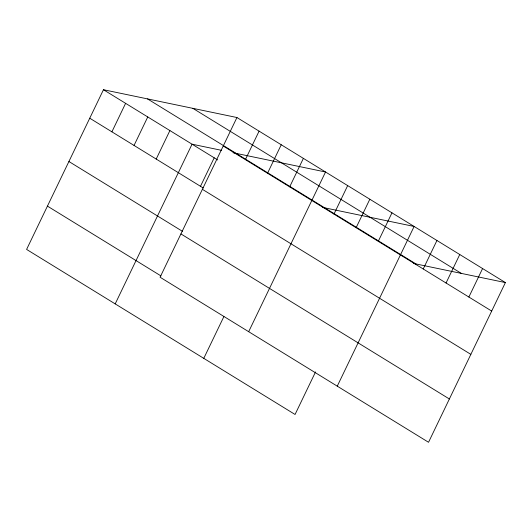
<?xml version="1.0" encoding="UTF-8"?>
<svg xmlns="http://www.w3.org/2000/svg" width="532" height="532" viewBox="0 0 532 532"><rect width="100%" height="100%" fill="white"/><g stroke="black" fill="none" stroke-linecap="round" stroke-linejoin="round"><path stroke-width="0.8" d="M236.94 117.525L160.079 277.225L428.539 442.278L505.4 282.578L236.94 117.525L103.461 89.722L26.6 249.422L295.06 414.475L315.543 371.921M111.9 131.83L125.605 103.341M134.044 145.442L147.756 116.954M156.195 159.061L169.901 130.573M115.191 303.892L192.052 144.192L221.418 150.303M200.491 186.293L214.203 157.805M245.372 159.633L259.084 131.145M267.523 173.246L281.235 144.764M203.783 358.355L223.906 316.547M289.674 186.865L303.38 158.376M248.67 331.695L325.531 171.996L233.009 152.724M333.97 214.097L347.675 185.608M356.114 227.716L369.826 199.227M378.265 241.328L391.971 212.84M337.261 386.159L414.122 226.459L322.372 207.347M423.233 268.979L436.945 240.491M446.049 283.004L459.761 254.515M468.872 297.036L482.584 268.547M413.65 263.466L505.4 282.578M192.89 108.355L461.35 273.401M147.504 98.899L415.971 263.945M223.227 146.014L491.688 311.067M103.461 89.722L217.661 159.933M89.748 118.21L203.257 187.995M202.386 189.319L470.853 354.365M68.907 161.509L182.416 231.294M180.92 233.927L449.38 398.98M47.441 206.123L160.95 275.909"/></g></svg>
